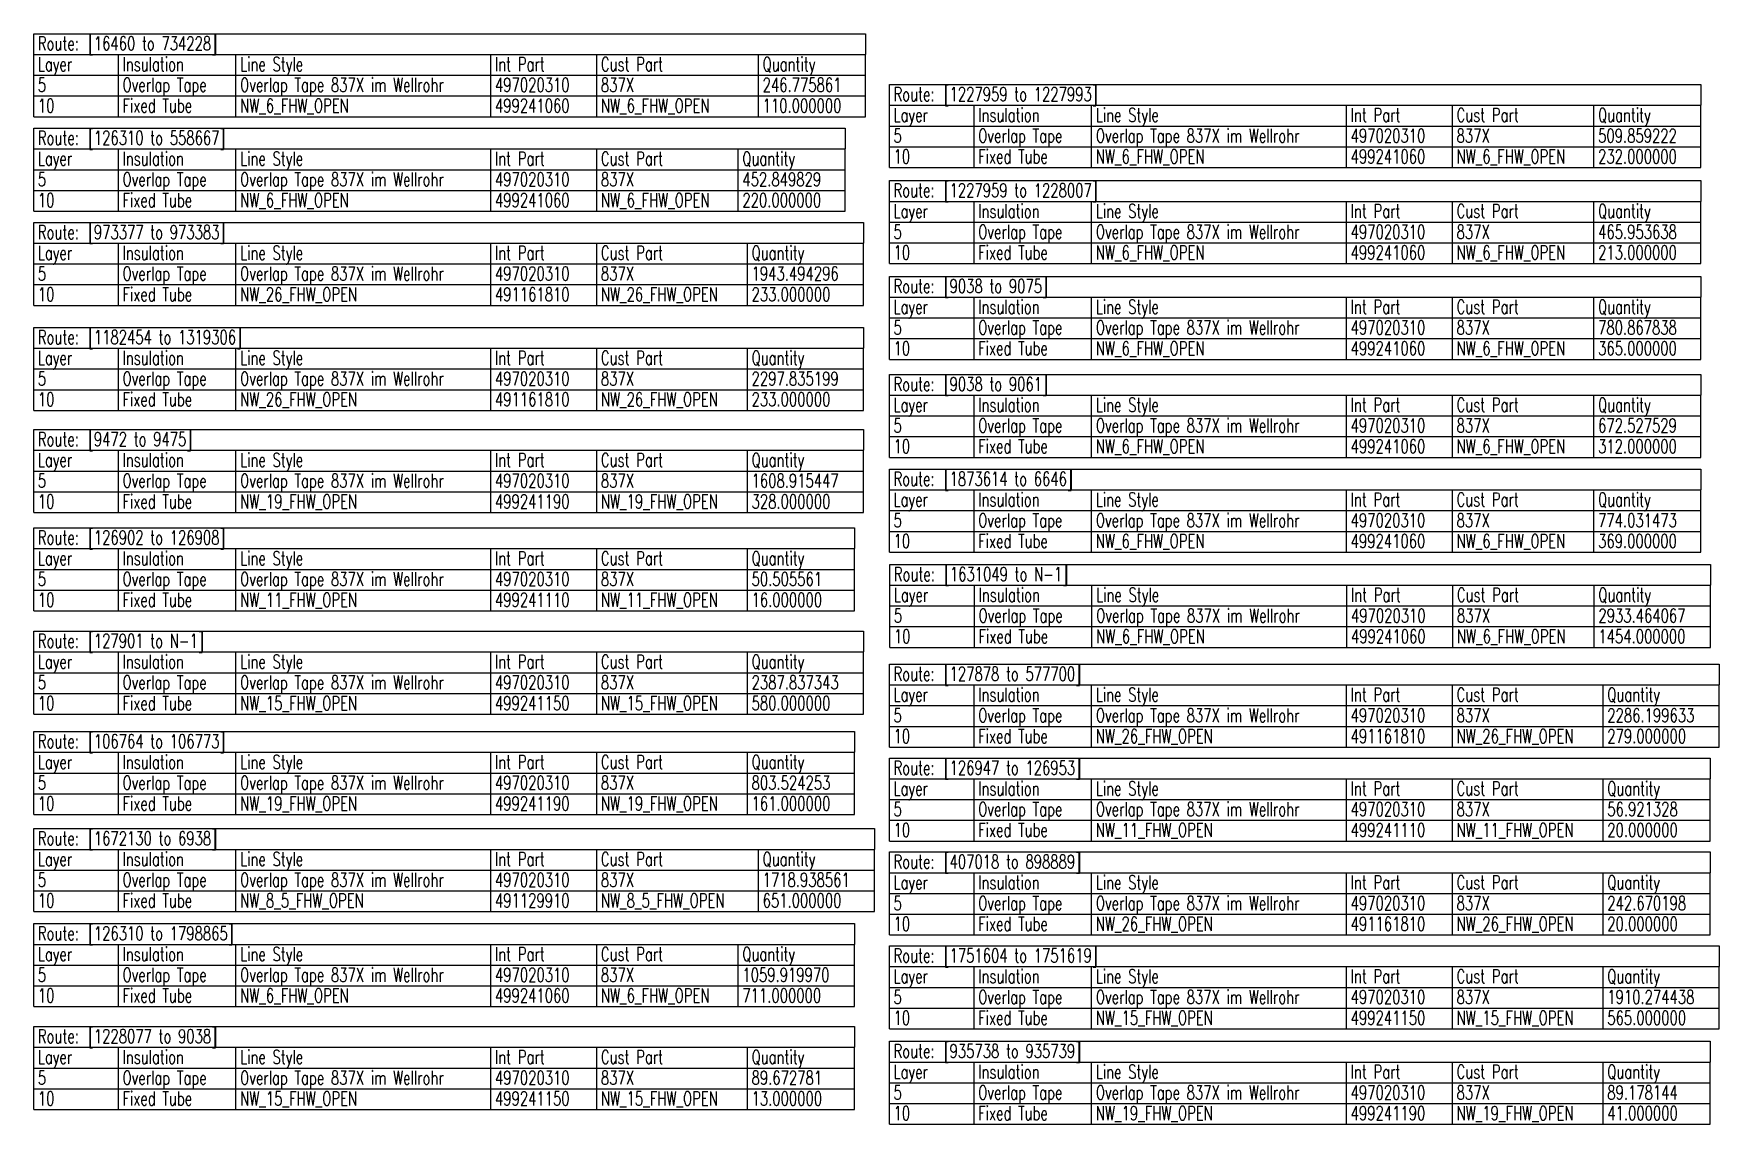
# Model space of a CAD drawing. Header units: millimetres. Extents: x -1 to 4489, y 0 to 1364.
# Drawn here: x 3390.9 to 3756.6, y 151.2 to 387.8 of the extents above; entities that cross this region are included whole.
import ezdxf

# ---------------------------------------------------------------- set-up
doc = ezdxf.new("R2010")
doc.units = ezdxf.units.MM
doc.styles.add('HS-TABLE-INSULATION', font='ROMANS.SHX', dxfattribs={"width": 0.7, "height": 3})

msp = doc.modelspace()

# ---------------------------------------------------------------- linework, layer by layer
at = {"color": 7, "linetype": 'Continuous'}
for points in [[(3390.86, 383.28), (3390.86, 387.78)], [(3390.86, 387.78), (3571.35, 387.78)], [(3571.35, 387.78), (3571.35, 383.28)], [(3390.86, 383.28), (3571.35, 383.28)], [(3390.86, 369.78), (3390.86, 383.28)], [(3390.86, 369.78), (3390.86, 383.28)], [(3390.86, 383.28), (3571.35, 383.28)], [(3409.23, 369.78), (3409.23, 383.28)], [(3434.75, 369.78), (3434.75, 383.28)], [(3490.05, 369.78), (3490.05, 383.28)], [(3513.04, 369.78), (3513.04, 383.28)], [(3548.14, 369.78), (3548.14, 383.28)], [(3571.35, 369.78), (3571.35, 383.28)], [(3571.35, 369.78), (3571.35, 383.28)], [(3390.86, 378.78), (3571.35, 378.78)], [(3576.54, 372.25), (3576.54, 376.75)], [(3576.54, 376.75), (3752.63, 376.75)], [(3752.63, 376.75), (3752.63, 372.25)], [(3390.86, 374.28), (3571.35, 374.28)], [(3390.86, 369.78), (3571.35, 369.78)], [(3390.86, 369.78), (3571.35, 369.78)], [(3576.54, 372.25), (3752.63, 372.25)], [(3576.54, 358.75), (3576.54, 372.25)], [(3576.54, 358.75), (3576.54, 372.25)], [(3576.54, 372.25), (3752.63, 372.25)], [(3594.91, 358.75), (3594.91, 372.25)], [(3620.43, 358.75), (3620.43, 372.25)], [(3675.73, 358.75), (3675.73, 372.25)], [(3698.72, 358.75), (3698.72, 372.25)], [(3729.42, 358.75), (3729.42, 372.25)], [(3752.63, 358.75), (3752.63, 372.25)], [(3752.63, 358.75), (3752.63, 372.25)], [(3390.86, 362.78), (3390.86, 367.28)], [(3390.86, 367.28), (3566.95, 367.28)], [(3566.95, 367.28), (3566.95, 362.78)], [(3576.54, 367.75), (3752.63, 367.75)], [(3390.86, 362.78), (3566.95, 362.78)], [(3390.86, 349.28), (3390.86, 362.78)], [(3390.86, 349.28), (3390.86, 362.78)], [(3390.86, 362.78), (3566.95, 362.78)], [(3409.23, 349.28), (3409.23, 362.78)], [(3434.75, 349.28), (3434.75, 362.78)], [(3490.05, 349.28), (3490.05, 362.78)], [(3513.04, 349.28), (3513.04, 362.78)], [(3543.74, 349.28), (3543.74, 362.78)], [(3566.95, 349.28), (3566.95, 362.78)], [(3566.95, 349.28), (3566.95, 362.78)], [(3576.54, 363.25), (3752.63, 363.25)], [(3576.54, 358.75), (3752.63, 358.75)], [(3576.54, 358.75), (3752.63, 358.75)], [(3390.86, 358.28), (3566.95, 358.28)], [(3576.54, 351.41), (3576.54, 355.91)], [(3576.54, 355.91), (3752.63, 355.91)], [(3752.63, 355.91), (3752.63, 351.41)], [(3390.86, 353.78), (3566.95, 353.78)], [(3576.54, 351.41), (3752.63, 351.41)], [(3576.54, 337.91), (3576.54, 351.41)], [(3576.54, 337.91), (3576.54, 351.41)], [(3576.54, 351.41), (3752.63, 351.41)], [(3594.91, 337.91), (3594.91, 351.41)], [(3620.43, 337.91), (3620.43, 351.41)], [(3675.73, 337.91), (3675.73, 351.41)], [(3698.72, 337.91), (3698.72, 351.41)], [(3729.42, 337.91), (3729.42, 351.41)], [(3752.63, 337.91), (3752.63, 351.41)], [(3752.63, 337.91), (3752.63, 351.41)], [(3390.86, 349.28), (3566.95, 349.28)], [(3390.86, 349.28), (3566.95, 349.28)], [(3390.86, 342.34), (3390.86, 346.84)], [(3390.86, 346.84), (3570.94, 346.84)], [(3570.94, 346.84), (3570.94, 342.34)], [(3576.54, 346.91), (3752.63, 346.91)], [(3390.86, 342.34), (3570.94, 342.34)], [(3390.86, 328.84), (3390.86, 342.34)], [(3390.86, 328.84), (3390.86, 342.34)], [(3390.86, 342.34), (3570.94, 342.34)], [(3409.23, 328.84), (3409.23, 342.34)], [(3434.75, 328.84), (3434.75, 342.34)], [(3490.05, 328.84), (3490.05, 342.34)], [(3513.04, 328.84), (3513.04, 342.34)], [(3545.74, 328.84), (3545.74, 342.34)], [(3570.94, 328.84), (3570.94, 342.34)], [(3570.94, 328.84), (3570.94, 342.34)], [(3576.54, 342.41), (3752.63, 342.41)], [(3390.86, 337.84), (3570.94, 337.84)], [(3576.54, 337.91), (3752.63, 337.91)], [(3576.54, 337.91), (3752.63, 337.91)], [(3390.86, 333.34), (3570.94, 333.34)], [(3576.54, 330.63), (3576.54, 335.13)], [(3576.54, 335.13), (3752.63, 335.13)], [(3752.63, 335.13), (3752.63, 330.63)], [(3576.54, 330.63), (3752.63, 330.63)], [(3576.54, 317.13), (3576.54, 330.63)], [(3576.54, 317.13), (3576.54, 330.63)], [(3576.54, 330.63), (3752.63, 330.63)], [(3594.91, 317.13), (3594.91, 330.63)], [(3620.43, 317.13), (3620.43, 330.63)], [(3675.73, 317.13), (3675.73, 330.63)], [(3698.72, 317.13), (3698.72, 330.63)], [(3729.42, 317.13), (3729.42, 330.63)], [(3752.63, 317.13), (3752.63, 330.63)], [(3752.63, 317.13), (3752.63, 330.63)], [(3390.86, 328.84), (3570.94, 328.84)], [(3390.86, 328.84), (3570.94, 328.84)], [(3576.54, 326.13), (3752.63, 326.13)], [(3390.86, 319.55), (3390.86, 324.05)], [(3390.86, 324.05), (3570.94, 324.05)], [(3570.94, 324.05), (3570.94, 319.55)], [(3390.86, 319.55), (3570.94, 319.55)], [(3390.86, 306.05), (3390.86, 319.55)], [(3390.86, 306.05), (3390.86, 319.55)], [(3390.86, 319.55), (3570.94, 319.55)], [(3409.23, 306.05), (3409.23, 319.55)], [(3434.75, 306.05), (3434.75, 319.55)], [(3490.05, 306.05), (3490.05, 319.55)], [(3513.04, 306.05), (3513.04, 319.55)], [(3545.74, 306.05), (3545.74, 319.55)], [(3570.94, 306.05), (3570.94, 319.55)], [(3570.94, 306.05), (3570.94, 319.55)], [(3576.54, 321.63), (3752.63, 321.63)], [(3390.86, 315.05), (3570.94, 315.05)], [(3576.54, 317.13), (3752.63, 317.13)], [(3576.54, 317.13), (3752.63, 317.13)], [(3576.54, 309.37), (3576.54, 313.87)], [(3576.54, 313.87), (3752.63, 313.87)], [(3752.63, 313.87), (3752.63, 309.37)], [(3390.86, 310.55), (3570.94, 310.55)], [(3576.54, 309.37), (3752.63, 309.37)], [(3576.54, 295.87), (3576.54, 309.37)], [(3576.54, 295.87), (3576.54, 309.37)], [(3576.54, 309.37), (3752.63, 309.37)], [(3594.91, 295.87), (3594.91, 309.37)], [(3620.43, 295.87), (3620.43, 309.37)], [(3675.73, 295.87), (3675.73, 309.37)], [(3698.72, 295.87), (3698.72, 309.37)], [(3729.42, 295.87), (3729.42, 309.37)], [(3752.63, 295.87), (3752.63, 309.37)], [(3752.63, 295.87), (3752.63, 309.37)], [(3390.86, 306.05), (3570.94, 306.05)], [(3390.86, 306.05), (3570.94, 306.05)], [(3576.54, 304.87), (3752.63, 304.87)], [(3390.86, 297.41), (3390.86, 301.91)], [(3390.86, 301.91), (3570.94, 301.91)], [(3570.94, 301.91), (3570.94, 297.41)], [(3576.54, 300.37), (3752.63, 300.37)], [(3390.86, 297.41), (3570.94, 297.41)], [(3390.86, 283.91), (3390.86, 297.41)], [(3390.86, 283.91), (3390.86, 297.41)], [(3390.86, 297.41), (3570.94, 297.41)], [(3409.23, 283.91), (3409.23, 297.41)], [(3434.75, 283.91), (3434.75, 297.41)], [(3490.05, 283.91), (3490.05, 297.41)], [(3513.04, 283.91), (3513.04, 297.41)], [(3545.74, 283.91), (3545.74, 297.41)], [(3570.94, 283.91), (3570.94, 297.41)], [(3570.94, 283.91), (3570.94, 297.41)], [(3390.86, 292.91), (3570.94, 292.91)], [(3576.54, 295.87), (3752.63, 295.87)], [(3576.54, 295.87), (3752.63, 295.87)], [(3576.54, 288.81), (3576.54, 293.31)], [(3576.54, 293.31), (3752.63, 293.31)], [(3752.63, 293.31), (3752.63, 288.81)], [(3390.86, 288.41), (3570.94, 288.41)], [(3576.54, 288.81), (3752.63, 288.81)], [(3576.54, 275.31), (3576.54, 288.81)], [(3576.54, 275.31), (3576.54, 288.81)], [(3576.54, 288.81), (3752.63, 288.81)], [(3594.91, 275.31), (3594.91, 288.81)], [(3620.43, 275.31), (3620.43, 288.81)], [(3675.73, 275.31), (3675.73, 288.81)], [(3698.72, 275.31), (3698.72, 288.81)], [(3729.42, 275.31), (3729.42, 288.81)], [(3752.63, 275.31), (3752.63, 288.81)], [(3752.63, 275.31), (3752.63, 288.81)], [(3390.86, 283.91), (3570.94, 283.91)], [(3390.86, 283.91), (3570.94, 283.91)], [(3576.54, 284.31), (3752.63, 284.31)], [(3390.86, 276.07), (3390.86, 280.57)], [(3390.86, 280.57), (3568.95, 280.57)], [(3568.95, 280.57), (3568.95, 276.07)], [(3576.54, 279.81), (3752.63, 279.81)], [(3390.86, 276.07), (3568.95, 276.07)], [(3390.86, 262.57), (3390.86, 276.07)], [(3390.86, 262.57), (3390.86, 276.07)], [(3390.86, 276.07), (3568.95, 276.07)], [(3409.23, 262.57), (3409.23, 276.07)], [(3434.75, 262.57), (3434.75, 276.07)], [(3490.05, 262.57), (3490.05, 276.07)], [(3513.04, 262.57), (3513.04, 276.07)], [(3545.74, 262.57), (3545.74, 276.07)], [(3568.95, 262.57), (3568.95, 276.07)], [(3568.95, 262.57), (3568.95, 276.07)], [(3576.54, 275.31), (3752.63, 275.31)], [(3576.54, 275.31), (3752.63, 275.31)], [(3390.86, 271.57), (3568.95, 271.57)], [(3576.61, 268.14), (3576.61, 272.64)], [(3576.61, 272.64), (3754.69, 272.64)], [(3754.69, 272.64), (3754.69, 268.14)], [(3390.86, 267.07), (3568.95, 267.07)], [(3576.61, 268.14), (3754.69, 268.14)], [(3576.61, 254.64), (3576.61, 268.14)], [(3576.61, 254.64), (3576.61, 268.14)], [(3576.61, 268.14), (3754.69, 268.14)], [(3594.98, 254.64), (3594.98, 268.14)], [(3620.5, 254.64), (3620.5, 268.14)], [(3675.8, 254.64), (3675.8, 268.14)], [(3698.79, 254.64), (3698.79, 268.14)], [(3729.49, 254.64), (3729.49, 268.14)], [(3754.69, 254.64), (3754.69, 268.14)], [(3754.69, 254.64), (3754.69, 268.14)], [(3576.61, 263.64), (3754.69, 263.64)], [(3390.86, 262.57), (3568.95, 262.57)], [(3390.86, 262.57), (3568.95, 262.57)], [(3390.86, 253.65), (3390.86, 258.15)], [(3390.86, 258.15), (3570.94, 258.15)], [(3570.94, 258.15), (3570.94, 253.65)], [(3576.61, 259.14), (3754.69, 259.14)], [(3390.86, 253.65), (3570.94, 253.65)], [(3390.86, 240.15), (3390.86, 253.65)], [(3390.86, 240.15), (3390.86, 253.65)], [(3390.86, 253.65), (3570.94, 253.65)], [(3409.23, 240.15), (3409.23, 253.65)], [(3434.75, 240.15), (3434.75, 253.65)], [(3490.05, 240.15), (3490.05, 253.65)], [(3513.04, 240.15), (3513.04, 253.65)], [(3545.74, 240.15), (3545.74, 253.65)], [(3570.94, 240.15), (3570.94, 253.65)], [(3570.94, 240.15), (3570.94, 253.65)], [(3576.61, 254.64), (3754.69, 254.64)], [(3576.61, 254.64), (3754.69, 254.64)], [(3390.86, 249.15), (3570.94, 249.15)], [(3576.54, 246.5), (3576.54, 251)], [(3576.54, 251), (3756.62, 251)], [(3756.62, 251), (3756.62, 246.5)], [(3576.54, 246.5), (3756.62, 246.5)], [(3576.54, 233), (3576.54, 246.5)], [(3576.54, 233), (3576.54, 246.5)], [(3576.54, 246.5), (3756.62, 246.5)], [(3594.91, 233), (3594.91, 246.5)], [(3620.43, 233), (3620.43, 246.5)], [(3675.73, 233), (3675.73, 246.5)], [(3698.72, 233), (3698.72, 246.5)], [(3731.42, 233), (3731.42, 246.5)], [(3756.62, 233), (3756.62, 246.5)], [(3756.62, 233), (3756.62, 246.5)], [(3390.86, 244.65), (3570.94, 244.65)], [(3576.54, 242), (3756.62, 242)], [(3390.86, 240.15), (3570.94, 240.15)], [(3390.86, 240.15), (3570.94, 240.15)], [(3390.86, 231.88), (3390.86, 236.38)], [(3390.86, 236.38), (3568.95, 236.38)], [(3568.95, 236.38), (3568.95, 231.88)], [(3576.54, 237.5), (3756.62, 237.5)], [(3390.86, 231.88), (3568.95, 231.88)], [(3390.86, 218.38), (3390.86, 231.88)], [(3390.86, 218.38), (3390.86, 231.88)], [(3390.86, 231.88), (3568.95, 231.88)], [(3409.23, 218.38), (3409.23, 231.88)], [(3434.75, 218.38), (3434.75, 231.88)], [(3490.05, 218.38), (3490.05, 231.88)], [(3513.04, 218.38), (3513.04, 231.88)], [(3545.74, 218.38), (3545.74, 231.88)], [(3568.95, 218.38), (3568.95, 231.88)], [(3568.95, 218.38), (3568.95, 231.88)], [(3576.54, 233), (3756.62, 233)], [(3576.54, 233), (3756.62, 233)], [(3576.54, 226.13), (3576.54, 230.63)], [(3576.54, 230.63), (3754.63, 230.63)], [(3754.63, 230.63), (3754.63, 226.13)], [(3390.86, 227.38), (3568.95, 227.38)], [(3576.54, 226.13), (3754.63, 226.13)], [(3576.54, 212.63), (3576.54, 226.13)], [(3576.54, 212.63), (3576.54, 226.13)], [(3576.54, 226.13), (3754.63, 226.13)], [(3594.91, 212.63), (3594.91, 226.13)], [(3620.43, 212.63), (3620.43, 226.13)], [(3675.73, 212.63), (3675.73, 226.13)], [(3698.72, 212.63), (3698.72, 226.13)], [(3731.42, 212.63), (3731.42, 226.13)], [(3754.63, 212.63), (3754.63, 226.13)], [(3754.63, 212.63), (3754.63, 226.13)], [(3390.86, 222.88), (3568.95, 222.88)], [(3576.54, 221.63), (3754.63, 221.63)], [(3390.86, 218.38), (3568.95, 218.38)], [(3390.86, 218.38), (3568.95, 218.38)], [(3576.54, 217.13), (3754.63, 217.13)], [(3390.86, 210.82), (3390.86, 215.32)], [(3390.86, 215.32), (3573.34, 215.32)], [(3573.34, 215.32), (3573.34, 210.82)], [(3576.54, 212.63), (3754.63, 212.63)], [(3576.54, 212.63), (3754.63, 212.63)], [(3390.86, 210.82), (3573.34, 210.82)], [(3390.86, 197.32), (3390.86, 210.82)], [(3390.86, 197.32), (3390.86, 210.82)], [(3390.86, 210.82), (3573.34, 210.82)], [(3409.23, 197.32), (3409.23, 210.82)], [(3434.75, 197.32), (3434.75, 210.82)], [(3490.05, 197.32), (3490.05, 210.82)], [(3513.04, 197.32), (3513.04, 210.82)], [(3548.14, 197.32), (3548.14, 210.82)], [(3573.34, 197.32), (3573.34, 210.82)], [(3573.34, 197.32), (3573.34, 210.82)], [(3576.54, 205.76), (3576.54, 210.26)], [(3576.54, 210.26), (3754.63, 210.26)], [(3754.63, 210.26), (3754.63, 205.76)], [(3390.86, 206.32), (3573.34, 206.32)], [(3576.54, 205.76), (3754.63, 205.76)], [(3576.54, 192.26), (3576.54, 205.76)], [(3576.54, 192.26), (3576.54, 205.76)], [(3576.54, 205.76), (3754.63, 205.76)], [(3594.91, 192.26), (3594.91, 205.76)], [(3620.43, 192.26), (3620.43, 205.76)], [(3675.73, 192.26), (3675.73, 205.76)], [(3698.72, 192.26), (3698.72, 205.76)], [(3731.42, 192.26), (3731.42, 205.76)], [(3754.63, 192.26), (3754.63, 205.76)], [(3754.63, 192.26), (3754.63, 205.76)], [(3390.86, 201.82), (3573.34, 201.82)], [(3576.54, 201.26), (3754.63, 201.26)], [(3390.86, 197.32), (3573.34, 197.32)], [(3390.86, 197.32), (3573.34, 197.32)], [(3390.86, 190.21), (3390.86, 194.71)], [(3390.86, 194.71), (3568.94, 194.71)], [(3568.94, 194.71), (3568.94, 190.21)], [(3576.54, 196.76), (3754.63, 196.76)], [(3390.86, 190.21), (3568.94, 190.21)], [(3390.86, 176.71), (3390.86, 190.21)], [(3390.86, 176.71), (3390.86, 190.21)], [(3390.86, 190.21), (3568.94, 190.21)], [(3409.23, 176.71), (3409.23, 190.21)], [(3434.75, 176.71), (3434.75, 190.21)], [(3490.05, 176.71), (3490.05, 190.21)], [(3513.04, 176.71), (3513.04, 190.21)], [(3543.74, 176.71), (3543.74, 190.21)], [(3568.94, 176.71), (3568.94, 190.21)], [(3568.94, 176.71), (3568.94, 190.21)], [(3576.54, 192.26), (3754.63, 192.26)], [(3576.54, 192.26), (3754.63, 192.26)], [(3576.54, 185.39), (3576.54, 189.89)], [(3576.54, 189.89), (3756.62, 189.89)], [(3756.62, 189.89), (3756.62, 185.39)], [(3390.86, 185.71), (3568.94, 185.71)], [(3576.54, 185.39), (3756.62, 185.39)], [(3576.54, 171.89), (3576.54, 185.39)], [(3576.54, 171.89), (3576.54, 185.39)], [(3576.54, 185.39), (3756.62, 185.39)], [(3594.91, 171.89), (3594.91, 185.39)], [(3620.43, 171.89), (3620.43, 185.39)], [(3675.73, 171.89), (3675.73, 185.39)], [(3698.72, 171.89), (3698.72, 185.39)], [(3731.42, 171.89), (3731.42, 185.39)], [(3756.62, 171.89), (3756.62, 185.39)], [(3756.62, 171.89), (3756.62, 185.39)], [(3390.86, 181.21), (3568.94, 181.21)], [(3576.54, 180.89), (3756.62, 180.89)], [(3390.86, 176.71), (3568.94, 176.71)], [(3390.86, 176.71), (3568.94, 176.71)], [(3576.54, 176.39), (3756.62, 176.39)], [(3390.86, 167.88), (3390.86, 172.38)], [(3390.86, 172.38), (3568.95, 172.38)], [(3568.95, 172.38), (3568.95, 167.88)], [(3576.54, 171.89), (3756.62, 171.89)], [(3576.54, 171.89), (3756.62, 171.89)], [(3576.54, 164.68), (3576.54, 169.18)], [(3576.54, 169.18), (3754.63, 169.18)], [(3754.63, 169.18), (3754.63, 164.68)], [(3390.86, 167.88), (3568.95, 167.88)], [(3390.86, 154.38), (3390.86, 167.88)], [(3390.86, 154.38), (3390.86, 167.88)], [(3390.86, 167.88), (3568.95, 167.88)], [(3409.23, 154.38), (3409.23, 167.88)], [(3434.75, 154.38), (3434.75, 167.88)], [(3490.05, 154.38), (3490.05, 167.88)], [(3513.04, 154.38), (3513.04, 167.88)], [(3545.74, 154.38), (3545.74, 167.88)], [(3568.95, 154.38), (3568.95, 167.88)], [(3568.95, 154.38), (3568.95, 167.88)], [(3576.54, 164.68), (3754.63, 164.68)], [(3576.54, 151.18), (3576.54, 164.68)], [(3576.54, 151.18), (3576.54, 164.68)], [(3576.54, 164.68), (3754.63, 164.68)], [(3594.91, 151.18), (3594.91, 164.68)], [(3620.43, 151.18), (3620.43, 164.68)], [(3675.73, 151.18), (3675.73, 164.68)], [(3698.72, 151.18), (3698.72, 164.68)], [(3731.42, 151.18), (3731.42, 164.68)], [(3754.63, 151.18), (3754.63, 164.68)], [(3754.63, 151.18), (3754.63, 164.68)], [(3390.86, 163.38), (3568.95, 163.38)], [(3390.86, 158.88), (3568.95, 158.88)], [(3576.54, 160.18), (3754.63, 160.18)], [(3390.86, 154.38), (3568.95, 154.38)], [(3390.86, 154.38), (3568.95, 154.38)], [(3576.54, 155.68), (3754.63, 155.68)], [(3576.54, 151.18), (3754.63, 151.18)], [(3576.54, 151.18), (3754.63, 151.18)]]:
    msp.add_lwpolyline(points, dxfattribs=at)

# ---------------------------------------------------------------- texts
at = {"color": 92, "linetype": 'Continuous', "style": 'HS-TABLE-INSULATION', "width": 0.7}
for s, p in [('[16460 to 734228]', (3402.65, 384.18)), ('5 ', (3391.76, 375.18)), ('Overlap Tape ', (3410.13, 375.18)), ('Overlap Tape 837X im Wellrohr ', (3435.65, 375.18)), ('497020310 ', (3490.95, 375.18)), ('837X ', (3513.94, 375.18)), ('246.775861 ', (3549.04, 375.18)), ('10 ', (3391.76, 370.68)), ('Fixed Tube ', (3410.13, 370.68)), ('NW_6_FHW_OPEN ', (3435.65, 370.68)), ('499241060 ', (3490.95, 370.68)), ('NW_6_FHW_OPEN ', (3513.94, 370.68)), ('110.000000 ', (3549.04, 370.68)), ('[1227959 to 1227993]', (3588.33, 373.15)), ('[126310 to 558667]', (3402.65, 363.68)), ('5 ', (3577.44, 364.15)), ('Overlap Tape ', (3595.81, 364.15)), ('Overlap Tape 837X im Wellrohr ', (3621.33, 364.15)), ('497020310 ', (3676.63, 364.15)), ('837X ', (3699.62, 364.15)), ('509.859222 ', (3730.32, 364.15)), ('10 ', (3577.44, 359.65)), ('Fixed Tube ', (3595.81, 359.65)), ('NW_6_FHW_OPEN ', (3621.33, 359.65)), ('499241060 ', (3676.63, 359.65)), ('NW_6_FHW_OPEN ', (3699.62, 359.65)), ('232.000000 ', (3730.32, 359.65)), ('5 ', (3391.76, 354.68)), ('Overlap Tape ', (3410.13, 354.68)), ('Overlap Tape 837X im Wellrohr ', (3435.65, 354.68)), ('497020310 ', (3490.95, 354.68)), ('837X ', (3513.94, 354.68)), ('452.849829 ', (3544.64, 354.68)), ('[1227959 to 1228007]', (3588.33, 352.31)), ('10 ', (3391.76, 350.18)), ('Fixed Tube ', (3410.13, 350.18)), ('NW_6_FHW_OPEN ', (3435.65, 350.18)), ('499241060 ', (3490.95, 350.18)), ('NW_6_FHW_OPEN ', (3513.94, 350.18)), ('220.000000 ', (3544.64, 350.18)), ('[973377 to 973383]', (3402.65, 343.24)), ('5 ', (3577.44, 343.31)), ('Overlap Tape ', (3595.81, 343.31)), ('Overlap Tape 837X im Wellrohr ', (3621.33, 343.31)), ('497020310 ', (3676.63, 343.31)), ('837X ', (3699.62, 343.31)), ('465.953638 ', (3730.32, 343.31)), ('10 ', (3577.44, 338.81)), ('Fixed Tube ', (3595.81, 338.81)), ('NW_6_FHW_OPEN ', (3621.33, 338.81)), ('499241060 ', (3676.63, 338.81)), ('NW_6_FHW_OPEN ', (3699.62, 338.81)), ('213.000000 ', (3730.32, 338.81)), ('5 ', (3391.76, 334.24)), ('Overlap Tape ', (3410.13, 334.24)), ('Overlap Tape 837X im Wellrohr ', (3435.65, 334.24)), ('497020310 ', (3490.95, 334.24)), ('837X ', (3513.94, 334.24)), ('1943.494296 ', (3546.64, 334.24)), ('Fixed Tube ', (3410.13, 329.74)), ('[9038 to 9075]', (3588.33, 331.53)), ('10 ', (3391.76, 329.74)), ('NW_26_FHW_OPEN ', (3435.65, 329.74)), ('491161810 ', (3490.95, 329.74)), ('NW_26_FHW_OPEN ', (3513.94, 329.74)), ('233.000000 ', (3546.64, 329.74)), ('5 ', (3577.44, 322.53)), ('Overlap Tape ', (3595.81, 322.53)), ('Overlap Tape 837X im Wellrohr ', (3621.33, 322.53)), ('497020310 ', (3676.63, 322.53)), ('837X ', (3699.62, 322.53)), ('780.867838 ', (3730.32, 322.53)), ('[1182454 to 1319306]', (3402.65, 320.45)), ('10 ', (3577.44, 318.03)), ('Fixed Tube ', (3595.81, 318.03)), ('NW_6_FHW_OPEN ', (3621.33, 318.03)), ('499241060 ', (3676.63, 318.03)), ('NW_6_FHW_OPEN ', (3699.62, 318.03)), ('365.000000 ', (3730.32, 318.03)), ('Overlap Tape 837X im Wellrohr ', (3435.65, 311.45)), ('5 ', (3391.76, 311.45)), ('Overlap Tape ', (3410.13, 311.45)), ('497020310 ', (3490.95, 311.45)), ('837X ', (3513.94, 311.45)), ('2297.835199 ', (3546.64, 311.45)), ('[9038 to 9061]', (3588.33, 310.27)), ('10 ', (3391.76, 306.95)), ('Fixed Tube ', (3410.13, 306.95)), ('NW_26_FHW_OPEN ', (3435.65, 306.95)), ('491161810 ', (3490.95, 306.95)), ('NW_26_FHW_OPEN ', (3513.94, 306.95)), ('233.000000 ', (3546.64, 306.95)), ('5 ', (3577.44, 301.27)), ('Overlap Tape ', (3595.81, 301.27)), ('Overlap Tape 837X im Wellrohr ', (3621.33, 301.27)), ('497020310 ', (3676.63, 301.27)), ('837X ', (3699.62, 301.27)), ('672.527529 ', (3730.32, 301.27)), ('[9472 to 9475]', (3402.65, 298.31)), ('10 ', (3577.44, 296.77)), ('Fixed Tube ', (3595.81, 296.77)), ('NW_6_FHW_OPEN ', (3621.33, 296.77)), ('499241060 ', (3676.63, 296.77)), ('NW_6_FHW_OPEN ', (3699.62, 296.77)), ('312.000000 ', (3730.32, 296.77)), ('[1873614 to 6646]', (3588.33, 289.71)), ('5 ', (3391.76, 289.31)), ('Overlap Tape ', (3410.13, 289.31)), ('Overlap Tape 837X im Wellrohr ', (3435.65, 289.31)), ('497020310 ', (3490.95, 289.31)), ('837X ', (3513.94, 289.31)), ('1608.915447 ', (3546.64, 289.31)), ('10 ', (3391.76, 284.81)), ('Fixed Tube ', (3410.13, 284.81)), ('NW_19_FHW_OPEN ', (3435.65, 284.81)), ('499241190 ', (3490.95, 284.81)), ('NW_19_FHW_OPEN ', (3513.94, 284.81)), ('328.000000 ', (3546.64, 284.81)), ('5 ', (3577.44, 280.71)), ('Overlap Tape ', (3595.81, 280.71)), ('Overlap Tape 837X im Wellrohr ', (3621.33, 280.71)), ('497020310 ', (3676.63, 280.71)), ('837X ', (3699.62, 280.71)), ('774.031473 ', (3730.32, 280.71)), ('[126902 to 126908]', (3402.65, 276.97)), ('10 ', (3577.44, 276.21)), ('Fixed Tube ', (3595.81, 276.21)), ('NW_6_FHW_OPEN ', (3621.33, 276.21)), ('499241060 ', (3676.63, 276.21)), ('NW_6_FHW_OPEN ', (3699.62, 276.21)), ('369.000000 ', (3730.32, 276.21)), ('5 ', (3391.76, 267.97)), ('Overlap Tape ', (3410.13, 267.97)), ('Overlap Tape 837X im Wellrohr ', (3435.65, 267.97)), ('497020310 ', (3490.95, 267.97)), ('837X ', (3513.94, 267.97)), ('50.505561 ', (3546.64, 267.97)), ('[1631049 to N-1]', (3588.4, 269.04)), ('10 ', (3391.76, 263.47)), ('Fixed Tube ', (3410.13, 263.47)), ('NW_11_FHW_OPEN ', (3435.65, 263.47)), ('499241110 ', (3490.95, 263.47)), ('NW_11_FHW_OPEN ', (3513.94, 263.47)), ('16.000000 ', (3546.64, 263.47)), ('5 ', (3577.51, 260.04)), ('Overlap Tape ', (3595.88, 260.04)), ('Overlap Tape 837X im Wellrohr ', (3621.4, 260.04)), ('497020310 ', (3676.7, 260.04)), ('837X ', (3699.69, 260.04)), ('2933.464067 ', (3730.39, 260.04)), ('[127901 to N-1]', (3402.65, 254.55)), ('10 ', (3577.51, 255.54)), ('Fixed Tube ', (3595.88, 255.54)), ('NW_6_FHW_OPEN ', (3621.4, 255.54)), ('499241060 ', (3676.7, 255.54)), ('NW_6_FHW_OPEN ', (3699.69, 255.54)), ('1454.000000 ', (3730.39, 255.54)), ('[127878 to 577700]', (3588.33, 247.4)), ('5 ', (3391.76, 245.55)), ('Overlap Tape ', (3410.13, 245.55)), ('Overlap Tape 837X im Wellrohr ', (3435.65, 245.55)), ('497020310 ', (3490.95, 245.55)), ('837X ', (3513.94, 245.55)), ('2387.837343 ', (3546.64, 245.55)), ('10 ', (3391.76, 241.05)), ('Fixed Tube ', (3410.13, 241.05)), ('NW_15_FHW_OPEN ', (3435.65, 241.05)), ('499241150 ', (3490.95, 241.05)), ('NW_15_FHW_OPEN ', (3513.94, 241.05)), ('580.000000 ', (3546.64, 241.05)), ('5 ', (3577.44, 238.4)), ('Overlap Tape ', (3595.81, 238.4)), ('Overlap Tape 837X im Wellrohr ', (3621.33, 238.4)), ('497020310 ', (3676.63, 238.4)), ('837X ', (3699.62, 238.4)), ('2286.199633 ', (3732.32, 238.4)), ('[106764 to 106773]', (3402.65, 232.78)), ('10 ', (3577.44, 233.9)), ('Fixed Tube ', (3595.81, 233.9)), ('NW_26_FHW_OPEN ', (3621.33, 233.9)), ('491161810 ', (3676.63, 233.9)), ('NW_26_FHW_OPEN ', (3699.62, 233.9)), ('279.000000 ', (3732.32, 233.9)), ('[126947 to 126953]', (3588.33, 227.03)), ('5 ', (3391.76, 223.78)), ('Overlap Tape ', (3410.13, 223.78)), ('Overlap Tape 837X im Wellrohr ', (3435.65, 223.78)), ('497020310 ', (3490.95, 223.78)), ('837X ', (3513.94, 223.78)), ('803.524253 ', (3546.64, 223.78)), ('10 ', (3391.76, 219.28)), ('Fixed Tube ', (3410.13, 219.28)), ('NW_19_FHW_OPEN ', (3435.65, 219.28)), ('499241190 ', (3490.95, 219.28)), ('NW_19_FHW_OPEN ', (3513.94, 219.28)), ('161.000000 ', (3546.64, 219.28)), ('5 ', (3577.44, 218.03)), ('Overlap Tape ', (3595.81, 218.03)), ('Overlap Tape 837X im Wellrohr ', (3621.33, 218.03)), ('497020310 ', (3676.63, 218.03)), ('837X ', (3699.62, 218.03)), ('56.921328 ', (3732.32, 218.03)), ('10 ', (3577.44, 213.53)), ('Fixed Tube ', (3595.81, 213.53)), ('NW_11_FHW_OPEN ', (3621.33, 213.53)), ('499241110 ', (3676.63, 213.53)), ('NW_11_FHW_OPEN ', (3699.62, 213.53)), ('20.000000 ', (3732.32, 213.53)), ('[1672130 to 6938]', (3402.65, 211.72)), ('[407018 to 898889]', (3588.33, 206.66)), ('5 ', (3391.76, 202.72)), ('Overlap Tape ', (3410.13, 202.72)), ('Overlap Tape 837X im Wellrohr ', (3435.65, 202.72)), ('497020310 ', (3490.95, 202.72)), ('837X ', (3513.94, 202.72)), ('1718.938561 ', (3549.04, 202.72)), ('10 ', (3391.76, 198.22)), ('Fixed Tube ', (3410.13, 198.22)), ('NW_8_5_FHW_OPEN ', (3435.65, 198.22)), ('491129910 ', (3490.95, 198.22)), ('NW_8_5_FHW_OPEN ', (3513.94, 198.22)), ('651.000000 ', (3549.04, 198.22)), ('5 ', (3577.44, 197.66)), ('Overlap Tape ', (3595.81, 197.66)), ('Overlap Tape 837X im Wellrohr ', (3621.33, 197.66)), ('497020310 ', (3676.63, 197.66)), ('837X ', (3699.62, 197.66)), ('242.670198 ', (3732.32, 197.66)), ('[126310 to 1798865]', (3402.65, 191.11)), ('10 ', (3577.44, 193.16)), ('Fixed Tube ', (3595.81, 193.16)), ('NW_26_FHW_OPEN ', (3621.33, 193.16)), ('491161810 ', (3676.63, 193.16)), ('NW_26_FHW_OPEN ', (3699.62, 193.16)), ('20.000000 ', (3732.32, 193.16)), ('[1751604 to 1751619]', (3588.33, 186.29)), ('5 ', (3391.76, 182.11)), ('Overlap Tape ', (3410.13, 182.11)), ('Overlap Tape 837X im Wellrohr ', (3435.65, 182.11)), ('497020310 ', (3490.95, 182.11)), ('837X ', (3513.94, 182.11)), ('1059.919970 ', (3544.64, 182.11)), ('10 ', (3391.76, 177.61)), ('Fixed Tube ', (3410.13, 177.61)), ('NW_6_FHW_OPEN ', (3435.65, 177.61)), ('499241060 ', (3490.95, 177.61)), ('NW_6_FHW_OPEN ', (3513.94, 177.61)), ('711.000000 ', (3544.64, 177.61)), ('5 ', (3577.44, 177.29)), ('Overlap Tape ', (3595.81, 177.29)), ('Overlap Tape 837X im Wellrohr ', (3621.33, 177.29)), ('497020310 ', (3676.63, 177.29)), ('837X ', (3699.62, 177.29)), ('1910.274438 ', (3732.32, 177.29)), ('10 ', (3577.44, 172.79)), ('Fixed Tube ', (3595.81, 172.79)), ('NW_15_FHW_OPEN ', (3621.33, 172.79)), ('499241150 ', (3676.63, 172.79)), ('NW_15_FHW_OPEN ', (3699.62, 172.79)), ('565.000000 ', (3732.32, 172.79)), ('[1228077 to 9038]', (3402.65, 168.78)), ('[935738 to 935739]', (3588.33, 165.58)), ('5 ', (3391.76, 159.78)), ('Overlap Tape ', (3410.13, 159.78)), ('Overlap Tape 837X im Wellrohr ', (3435.65, 159.78)), ('497020310 ', (3490.95, 159.78)), ('837X ', (3513.94, 159.78)), ('89.672781 ', (3546.64, 159.78)), ('10 ', (3391.76, 155.28)), ('Fixed Tube ', (3410.13, 155.28)), ('NW_15_FHW_OPEN ', (3435.65, 155.28)), ('499241150 ', (3490.95, 155.28)), ('NW_15_FHW_OPEN ', (3513.94, 155.28)), ('13.000000 ', (3546.64, 155.28)), ('5 ', (3577.44, 156.58)), ('Overlap Tape ', (3595.81, 156.58)), ('Overlap Tape 837X im Wellrohr ', (3621.33, 156.58)), ('497020310 ', (3676.63, 156.58)), ('837X ', (3699.62, 156.58)), ('89.178144 ', (3732.32, 156.58)), ('10 ', (3577.44, 152.08)), ('Fixed Tube ', (3595.81, 152.08)), ('NW_19_FHW_OPEN ', (3621.33, 152.08)), ('499241190 ', (3676.63, 152.08)), ('NW_19_FHW_OPEN ', (3699.62, 152.08)), ('41.000000 ', (3732.32, 152.08))]:
    msp.add_text(s, height=3, dxfattribs=at).set_placement(p)
at = {"color": 7, "linetype": 'Continuous', "style": 'HS-TABLE-INSULATION', "width": 0.7}
for p in [(3391.76, 384.18), (3577.44, 373.15), (3391.76, 363.68), (3577.44, 352.31), (3391.76, 343.24), (3577.44, 331.53), (3391.76, 320.45), (3577.44, 310.27), (3391.76, 298.31), (3577.44, 289.71), (3391.76, 276.97), (3577.51, 269.04), (3391.76, 254.55), (3577.44, 247.4), (3391.76, 232.78), (3577.44, 227.03), (3391.76, 211.72), (3577.44, 206.66), (3391.76, 191.11), (3577.44, 186.29), (3391.76, 168.78), (3577.44, 165.58)]:
    msp.add_text('Route:', height=3, dxfattribs=at).set_placement(p)
at = {"color": 1, "linetype": 'Continuous', "style": 'HS-TABLE-INSULATION', "width": 0.7}
for s, p in [('Layer', (3391.76, 379.68)), ('Insulation', (3410.13, 379.68)), ('Line Style', (3435.65, 379.68)), ('Int Part', (3490.95, 379.68)), ('Cust Part', (3513.94, 379.68)), ('Quantity', (3549.04, 379.68)), ('Layer', (3577.44, 368.65)), ('Insulation', (3595.81, 368.65)), ('Line Style', (3621.33, 368.65)), ('Int Part', (3676.63, 368.65)), ('Cust Part', (3699.62, 368.65)), ('Quantity', (3730.32, 368.65)), ('Layer', (3391.76, 359.18)), ('Insulation', (3410.13, 359.18)), ('Line Style', (3435.65, 359.18)), ('Int Part', (3490.95, 359.18)), ('Cust Part', (3513.94, 359.18)), ('Quantity', (3544.64, 359.18)), ('Layer', (3577.44, 347.81)), ('Insulation', (3595.81, 347.81)), ('Line Style', (3621.33, 347.81)), ('Int Part', (3676.63, 347.81)), ('Cust Part', (3699.62, 347.81)), ('Quantity', (3730.32, 347.81)), ('Layer', (3391.76, 338.74)), ('Insulation', (3410.13, 338.74)), ('Line Style', (3435.65, 338.74)), ('Int Part', (3490.95, 338.74)), ('Cust Part', (3513.94, 338.74)), ('Quantity', (3546.64, 338.74)), ('Layer', (3577.44, 327.03)), ('Insulation', (3595.81, 327.03)), ('Line Style', (3621.33, 327.03)), ('Int Part', (3676.63, 327.03)), ('Cust Part', (3699.62, 327.03)), ('Quantity', (3730.32, 327.03)), ('Layer', (3391.76, 315.95)), ('Insulation', (3410.13, 315.95)), ('Line Style', (3435.65, 315.95)), ('Int Part', (3490.95, 315.95)), ('Cust Part', (3513.94, 315.95)), ('Quantity', (3546.64, 315.95)), ('Layer', (3577.44, 305.77)), ('Insulation', (3595.81, 305.77)), ('Line Style', (3621.33, 305.77)), ('Int Part', (3676.63, 305.77)), ('Cust Part', (3699.62, 305.77)), ('Quantity', (3730.32, 305.77)), ('Layer', (3391.76, 293.81)), ('Insulation', (3410.13, 293.81)), ('Line Style', (3435.65, 293.81)), ('Int Part', (3490.95, 293.81)), ('Cust Part', (3513.94, 293.81)), ('Quantity', (3546.64, 293.81)), ('Layer', (3577.44, 285.21)), ('Insulation', (3595.81, 285.21)), ('Line Style', (3621.33, 285.21)), ('Int Part', (3676.63, 285.21)), ('Cust Part', (3699.62, 285.21)), ('Quantity', (3730.32, 285.21)), ('Layer', (3391.76, 272.47)), ('Insulation', (3410.13, 272.47)), ('Line Style', (3435.65, 272.47)), ('Int Part', (3490.95, 272.47)), ('Cust Part', (3513.94, 272.47)), ('Quantity', (3546.64, 272.47)), ('Layer', (3577.51, 264.54)), ('Insulation', (3595.88, 264.54)), ('Line Style', (3621.4, 264.54)), ('Int Part', (3676.7, 264.54)), ('Cust Part', (3699.69, 264.54)), ('Quantity', (3730.39, 264.54)), ('Layer', (3391.76, 250.05)), ('Insulation', (3410.13, 250.05)), ('Line Style', (3435.65, 250.05)), ('Int Part', (3490.95, 250.05)), ('Cust Part', (3513.94, 250.05)), ('Quantity', (3546.64, 250.05)), ('Layer', (3577.44, 242.9)), ('Insulation', (3595.81, 242.9)), ('Line Style', (3621.33, 242.9)), ('Int Part', (3676.63, 242.9)), ('Cust Part', (3699.62, 242.9)), ('Quantity', (3732.32, 242.9)), ('Layer', (3391.76, 228.28)), ('Insulation', (3410.13, 228.28)), ('Line Style', (3435.65, 228.28)), ('Int Part', (3490.95, 228.28)), ('Cust Part', (3513.94, 228.28)), ('Quantity', (3546.64, 228.28)), ('Layer', (3577.44, 222.53)), ('Insulation', (3595.81, 222.53)), ('Line Style', (3621.33, 222.53)), ('Int Part', (3676.63, 222.53)), ('Cust Part', (3699.62, 222.53)), ('Quantity', (3732.32, 222.53)), ('Layer', (3391.76, 207.22)), ('Insulation', (3410.13, 207.22)), ('Line Style', (3435.65, 207.22)), ('Int Part', (3490.95, 207.22)), ('Cust Part', (3513.94, 207.22)), ('Quantity', (3549.04, 207.22)), ('Layer', (3577.44, 202.16)), ('Insulation', (3595.81, 202.16)), ('Line Style', (3621.33, 202.16)), ('Int Part', (3676.63, 202.16)), ('Cust Part', (3699.62, 202.16)), ('Quantity', (3732.32, 202.16)), ('Layer', (3391.76, 186.61)), ('Insulation', (3410.13, 186.61)), ('Line Style', (3435.65, 186.61)), ('Int Part', (3490.95, 186.61)), ('Cust Part', (3513.94, 186.61)), ('Quantity', (3544.64, 186.61)), ('Layer', (3577.44, 181.79)), ('Insulation', (3595.81, 181.79)), ('Line Style', (3621.33, 181.79)), ('Int Part', (3676.63, 181.79)), ('Cust Part', (3699.62, 181.79)), ('Quantity', (3732.32, 181.79)), ('Layer', (3391.76, 164.28)), ('Insulation', (3410.13, 164.28)), ('Line Style', (3435.65, 164.28)), ('Int Part', (3490.95, 164.28)), ('Cust Part', (3513.94, 164.28)), ('Quantity', (3546.64, 164.28)), ('Layer', (3577.44, 161.08)), ('Insulation', (3595.81, 161.08)), ('Line Style', (3621.33, 161.08)), ('Int Part', (3676.63, 161.08)), ('Cust Part', (3699.62, 161.08)), ('Quantity', (3732.32, 161.08))]:
    msp.add_text(s, height=3, dxfattribs=at).set_placement(p)

doc.saveas('drawing.dxf')
